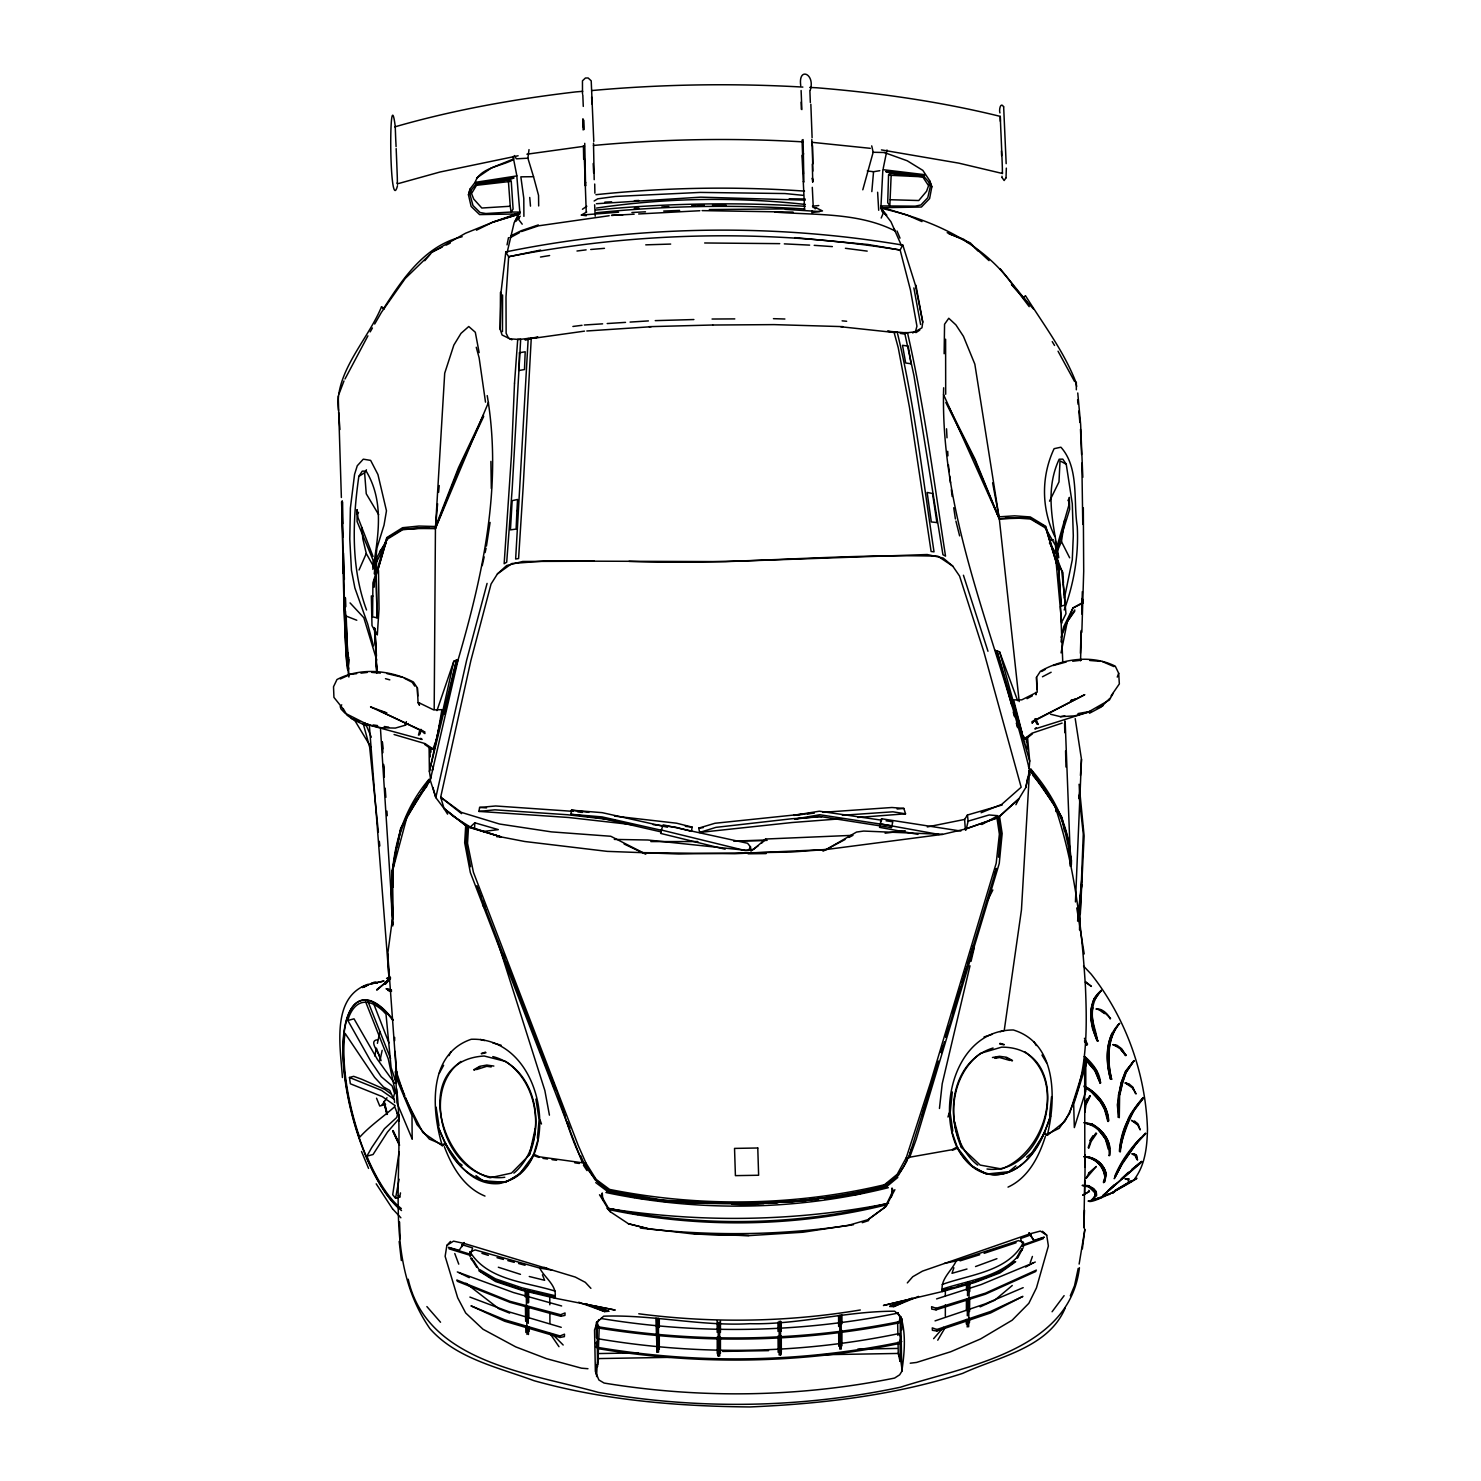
<?xml version="1.0" encoding="UTF-8"?>
<svg xmlns="http://www.w3.org/2000/svg" width="1481" height="1481" viewBox="0 0 1481 1481"><rect width="100%" height="100%" fill="white"/><g stroke="black" fill="none" stroke-linecap="round" stroke-linejoin="round"><path stroke-width="1.5" d="M348.109 652.769L348.257 665.358A121.442 2.943 89 0 0 348.776 657.249M779.191 1321.256L779.136 1354.948L780.617 1354.93L781.32 1352.079L781.265 1335.918M839.82 1315.165L839.764 1349.043L841.227 1349.024L841.171 1315.072M396.168 148.618L396.334 152.654A242.236 5.868 89 0 1 397.315 177.739L397.389 183.848L440.005 172.018L518.128 155.764M578.701 1302.206L604.655 1311.592L608.747 1311.259L585.495 1304.15L615.207 1310.074L554.894 1298.171C557.819 1285.786 544.545 1277.955 539.75 1268.069L475.16 1249.927L470.051 1251.871L470.051 1256.647M918.535 1296.393L893.691 1306.631L889.711 1306.446L912.426 1298.541L883.454 1305.483L942.471 1291.525C939.75 1279.399 951.728 1270.976 956.171 1260.942L1018.484 1240.615L1023.427 1242.392L1023.408 1247.169M1057.471 544.749L1068.819 505.428L1069.319 497.394L1069.652 509.353L1057.638 548.155L1056.305 543.805M502.466 331.633L502.577 294.96M900.966 1328.235L901.799 1371.369L899.652 1374.812L894.598 1378.071C798.944 1397.379 700.365 1398.86 604.1 1383.05L598.879 1379.959L595.362 1371.406L594.547 1329.957L597.38 1321.885L603.693 1316.183C652.251 1314.425 701.031 1326.458 749.96 1323.699C798.555 1324.81 846.503 1311.148 894.672 1311.203L900.837 1316.683C906.242 1333.9 904.447 1353.541 901.799 1371.369M900.985 1323.829L901.003 1319.441M347.591 653.047L347.35 665.858A121.442 2.943 89 0 1 344.073 602.23L344.203 591.919M966.315 1323.958L966.334 1319.497M966.39 1310.537L966.445 1299.355M966.482 1290.414L966.519 1283.694M434.192 709.325L435.433 528.439L444.707 373.212L453.852 345.073L460.998 333.373L468.755 326.505L475.308 332.262L479.141 352.626M525.662 339.686L538.029 337.168L519.22 339.501L509.871 338.797L502.078 335.002L500.226 329.393L500.467 292.331M901.392 1359.225L900.041 1361.372L900.337 1318.164L897.875 1312.629M1079.131 1264.071L1084.814 1229.656L1083.851 1227.101L1084.721 1180.394M1084.832 1166.972L1084.666 1059.6L1084.407 1066.394L1069.615 1113.36L1059.23 1128.281L1045.827 1134.89L1044.29 1132.502C1028.48 1174.84 982.384 1194.186 957.355 1148.164C936.603 1104.474 957.337 1029.98 1013.337 1029.98C1056.86 1043.179 1056.268 1099.05 1047.271 1135.353L1044.512 1132.835L1050.547 1115.878C1042.087 1141.74 1024.685 1176.34 992.825 1174.6C976.831 1172.637 963.964 1161.197 957.355 1146.923L951.95 1149.737L907.649 1157.568C893.469 1199.666 840.727 1193.816 805.701 1200.351C739.519 1204.423 671.763 1206.497 606.858 1190.78L646.197 1198.907M977.756 1165.158C941.361 1136.797 945.23 1062.469 993.085 1048.011M967.204 1326.995L967.278 1320.274M967.315 1315.794L967.482 1300.114M967.537 1295.634L967.685 1282.176M969.444 1322.663L969.5 1318.22M969.555 1311.518L969.685 1298.152M969.759 1291.469L969.851 1282.565M968.667 1326.846L969.222 1284.194M901.799 1329.882L901.948 1318.59M1027.499 737.131L1029.721 761.197L1029.165 768.602C998.712 642.217 939.639 520.368 943.656 387.781M944.138 353.737L944.563 324.228L948.766 318.267L955.911 324.894L963.446 336.354L974.831 364.141L999.305 518.794L1019.206 701.587M1070.689 866.144L1065.172 721.451M1071.133 865.219C1071.004 828.768 1054.176 795.945 1030.628 768.935L1061.951 817.475L1071.448 860.294L1071.374 864.756M1082.333 591.622L1081.833 609.894M377.044 617.818L376.137 572.721L372.916 582.866L372.583 616.837L377.044 617.818L376.137 572.721M599.231 1326.92L597.843 1364.556M1084.666 1192.52L1085.277 1154.699M394.612 1040.754L394.668 1037.403M491.322 488.508L490.896 461.387M523.904 216.356L523.793 198.324L520.849 176.831L533.53 176.702L538.547 195.362L538.677 205.952M1092.83 1007.839C1089.553 1018.317 1097.458 1033.146 1097.069 1040.865L1092.515 1028.555L1090.997 1019.983L1091.33 1008.561L1093.941 998.768L1101.253 990.4L1094.385 1000.064M373.804 587.254L373.952 580.496M500.226 329.393L501.078 291.887L505.836 251.807M1080.556 660.785L1081.315 631.943M468.459 194.807L470.44 188.457L475.086 182.385L516.813 175.924L519.979 213.912L479.585 214.597L471.125 206.414L468.459 194.807L470.032 188.957M924.773 174.684L882.861 169.649L880.899 207.729L921.441 207.025L929.605 198.565L931.827 186.865L929.642 180.589L922.848 170.389L907.205 160.763L884.213 152.506M456.463 661.47L458.203 659.452C483.176 573.628 502.485 485.065 487.212 395.594M888.563 174.851L891.155 175.332L889.84 205.544L887.711 202.675L888.563 174.851L890.729 173.277L924.551 175.887L885.712 171.537L890.729 173.277L924.329 176.905L928.568 181.867L930.253 186.773L927.772 197.695L920.923 204.97L915.202 206.155L880.936 205.915M996.861 652.214L995.417 650.252L998.694 658.638M1080.408 653.306L1081.111 630.517M1081.852 614.078L1082.241 600.694M596.621 1376.608L596.584 1365.704M1094.922 1195.482L1095.014 1192.594L1092.46 1189.15M1083.851 1227.101L1084.481 1210.218M474.568 828.675L474.809 822.807L498.319 829.619L483.102 831.507M1070.504 866.2L1070.782 859.461L1068.412 848.706M1075.447 901.929L1081.482 759.401L1075.206 718.6M419.345 705.363L419.438 702.975L418.068 702.735L417.364 687.887L413.421 682.038C390.484 669.912 360.309 667.135 336.965 679.538L333.521 686.74L333.928 697.366L343.277 709.047M1111.083 695.885L1119.34 683.907L1118.692 673.281L1115.286 666.191C1092.052 654.454 1062.414 658.582 1040.384 671.3L1036.515 677.28L1036.867 689.443M1081.852 632.183L1083.703 571.314L1083.314 507.872M1064.654 519.998L1061.47 541.602L1057.249 551.265M1079.668 927.587L1080.112 918.424M1080.334 913.833L1084.129 835.969L1079.075 784.282M596.306 1374.349L596.843 1364.445M395.223 126.94L395.223 126.755C454.241 109.761 514.888 99.005 575.85 91.896L582.699 91.322M809.755 87.435L816.66 87.768C878.437 92.803 940.046 101.523 1000.267 116.388L1000.36 121.312M490.081 522.441L486.434 546.1M945.6 339.205L945.693 394.261M395.353 127.255C388.725 73.809 389.059 217.911 397.482 185.736M430.99 776.71L430.249 780.154L435.803 797.593L444.078 808.552L467.126 826.454L466.052 843.485L470.569 866.737M891.451 1196.889L892.025 1188.04L893.191 1190.52L885.064 1207.126L867.922 1219.696L848.613 1225.268L803.017 1232.229L748.868 1235.635L694.459 1234.099L648.308 1228.73L628.518 1223.806L609.765 1211.384L599.509 1194.76M1078.983 798.555L1079.853 784.745M1080.445 775.526L1081.482 759.401M375.137 580.015L377.285 567.519L378.507 570.74L379.025 608.95L377.303 634.942L376.23 632.202M1028.517 766.473L1029.591 769.879L1021.446 909.945L1004.229 1030.461L1000.193 1031.757M1003.507 1269.18L1014.67 1261.793L1000.027 1271.864L974.813 1281.75L942.12 1290.821L942.231 1289.099C967.796 1280.621 998.86 1277.307 1017.854 1256.48M1036.515 677.28L1037.2 692.127L1021.779 699.847L1013.615 699.865L1022.26 733.558M376.563 574.165L386.837 539.473L402.573 529.772L418.697 528.162L435.433 528.439L437.598 503.744M936.177 1308.297L931.605 1306.668L931.734 1309.111L936.066 1309.852L936.177 1308.297L985.494 1293.154L1036.385 1270.087M871.828 191.604L873.549 171.722L879.807 170.685M438.598 492.377L439.209 485.546M405.59 1097.625L416.976 1124.542L429.342 1139.074L443.819 1145.202L445.207 1142.777C461.072 1183.041 512.278 1201.887 533.586 1155.421C552.394 1110.343 527.199 1037.237 471.236 1039.273C427.99 1053.898 431.36 1110.065 442.319 1145.72L444.948 1143.11L438.006 1126.375C448.132 1151.959 467.089 1186.337 499.134 1183.578C514.907 1180.579 527.495 1168.713 533.586 1154.18L539.436 1156.809L584.643 1163.103L595.103 1179.876L608.932 1190.539L637.015 1197.463M375.396 574.85L377.1 556.967L387.633 538.566M537.362 1138.223L539.121 1119.784L535.9 1099.069M1077.613 921.145L1081.685 880.269M1080.352 898.171L1081.704 884.564L1080.389 896.042M528.199 338.371L515.647 559.003L518.591 558.541L523.219 486.083L531.272 338.001L528.199 339.223M596.214 1326.198L599.083 1328.124C698.384 1344.193 799.944 1342.675 898.615 1322.977L900.633 1316.702M595.64 1346.784L598.491 1348.71C698.143 1365.315 800.24 1363.797 899.263 1343.545L901.263 1337.269L898.763 1333.622C799.814 1354.134 697.866 1355.652 598.25 1338.787M374.267 573.832L376.933 548.026L384.023 525.163L386.467 510.797L377.933 474.512L370.639 460.387L363.289 459.166L357.254 465.774L354.57 474.364L350.386 508.113L349.775 538.973L351.441 570.204L354.885 587.994L367.677 623.927L373.453 645.864M998.49 857.203L1000.823 834.321L998.231 817.364L1018.965 798.703L1025.833 787.466L1029.591 769.879L1048.141 793.835L1061.285 816.438L1064.617 831.489M372.879 569.426C378.21 536.363 384.597 501.874 366.177 471.106L362.253 471.143L358.828 476.401C352.534 520.72 350.738 567.371 366.548 610.005M952.32 1091.941L950.173 1112.749L952.801 1131.095M1049.603 1115.434L1051.566 1096.606M399.092 1151.848L392.706 1194.723L395.557 1198.24L399.759 1197.092L400.499 1192.89M1061.044 641.921L1061.784 635.256L1072.985 607.969L1083.166 602.249L1082.241 598.417L1082.981 603.082L1072.985 607.969L1063.784 626.537L1061.211 637.404M396.205 1082.667L391.114 1067.579L386.004 1014.152L383.172 1011.097A109.464 38.062 74.8 0 0 348.942 1016.799L347.85 1020.483L370.62 1060.933L381.246 1076.706L392.132 1085.906L394.705 1093.793A13.44 4.665 74.8 0 0 393.668 1097.254L393.613 1098.883L389.799 1090.423L383.542 1087.017L374.637 1077.39L345.092 1033.386L344.425 1037.866A109.464 38.062 74.8 0 0 357.513 1131.077L359.661 1137.26C370.028 1125.745 383.764 1116.47 394.705 1106.677L397.556 1114.175L396.741 1117.47L384.431 1128.744L371.787 1147.479L366.881 1156.18L369.306 1161.993A109.464 38.062 74.8 0 0 401.332 1208.57M939.454 1108.473L942.212 1083.74L969.999 965.797M892.303 825.898L819.734 814.735L794.723 819.104L819.104 816.346L891.543 827.657L892.765 821.77L886.101 820.807M1079.501 929.883L1083.277 834.099L1079.02 795.204M1119.377 1151.329C1120.136 1140.574 1122.802 1130.022 1127.744 1120.395C1129.485 1111.694 1157.679 1080.001 1133.965 1110.639C1127.689 1121.913 1120.395 1142.684 1120.377 1151.811M1119.71 1151.681C1121.098 1132.021 1129.374 1112.712 1143.128 1098.569M1002.1 177.59L1004.137 180.534L1006.062 177.683M1082.352 1248.89L1084.814 1229.656M533.53 176.702L527.884 158.189L529.013 149.618M1006.025 177.831L1006.34 168.131M388.911 978.349L387.744 953.727L392.335 919.664M345.017 597.472L345.258 615.726L356.773 620.243M399.074 1179.209L395.557 1198.24M661.304 831.952L601.73 818.271L570.907 814.309L571.499 810.181L602.212 812.662L667.45 827.213M915.924 285.222L922.756 322.155L921.941 327.801L915.036 331.855L906.057 332.873L887.452 331.189L895.616 332.577M917.998 834.377L879.529 827.342L881.602 818.752L960.873 831.063M338.223 396.019L341.371 497.486M344.221 567.815L343.333 573.406L343.166 566.26A121.442 2.943 89 0 1 342.204 500.708M450.502 1241.43L446.873 1245.41L445.133 1256.332L457.685 1297.8L465.682 1312.981L483.028 1329.253L515.758 1346.895L546.526 1358.669L581.533 1368.185L587.957 1368.722M614.541 816.105L676.539 823.195L692.145 827.12L691.442 831.359L675.706 827.213L653.177 824.621M1113.157 693.33L1109.362 700.013L1088.683 711.824L1089.572 713.194L1101.142 707.029L1109.824 698.384M442.097 714.138L434.34 748.164M1085.721 1156.717C1095.551 1157.253 1105.011 1164.936 1106.344 1174.933L1104.419 1182.208C1107.01 1173.211 1098.828 1157.846 1085.684 1157.031M1103.66 1182.708C1108.732 1169.953 1096.181 1157.883 1084.036 1156.809M397.389 183.848L397.297 182.755M634.553 824.936L568.556 817.493L478.918 811.403L479.622 807.441L495.654 805.979L573.221 811.366M881.436 149.896L958.744 163.132L1002.415 173.481L1002.341 167.372A242.236 5.868 89 0 0 1001.36 142.287L1001.193 138.251A72.365 1.759 89 0 0 1000.934 132.642L1000.804 129.847A78.382 1.907 89 0 1 1000.564 123.793L1000.545 123.552A60.462 1.462 89 0 1 1000.323 117.777L1000.267 116.388M1120.043 1151.459C1122.617 1132.15 1129.836 1113.157 1142.777 1098.402M761.789 843.041L765.658 839.024L852.963 835.321L848.983 837.431M1025.833 787.466L1027.833 777.229M507.057 244.883L508.483 237.663M396.334 851.575L392.465 871.087L393.206 917.868M397.204 847.243L401.073 827.749L413.106 804.72L430.249 780.154L407.145 816.272L392.465 871.087L393.168 887.249M750.904 850.464L750.478 846.836L747.553 843.263L663.229 824.88L661.322 830.008L660.656 833.414L725.153 849.224M391.91 871.939L400.518 828.805L429.101 779.247C393.446 820.992 388.17 872.901 392.817 925.94M1061.044 652.899L1067.32 621.52L1074.78 609.968M883.213 168.538L886.989 149.97M511.889 339.797L508.483 338.094L506.132 333.244L506.002 296.903L508.649 256.731L505.724 251.937L507.205 252.177L514.148 222.705L518.646 214.245L492.599 222.243L476.456 230.184M374.749 1055.99L376.396 1048.122L381.098 1060.618M377.414 1043.346L379.914 1031.479M379.932 1060.785L382.154 1050.325M1078.205 1268.402L1074.521 1285.749L1070.319 1295.782M444.67 714.12L456.5 660.008L453.815 661.248L436.969 710.621M453.815 661.248L429.397 771.471L430.564 778.858L458.203 659.452L455.87 665.821M482.232 565.631L484.157 556.93M485.102 552.58L486.064 548.229M513.888 1173.119C549.47 1143.11 541.194 1068.949 492.803 1056.582M529.42 1154.884C542.416 1122.95 535.381 1081.537 505.687 1061.451L484.194 1056.009C412.551 1060.303 437.636 1163.159 490.063 1177.765L511.445 1173.119L529.42 1154.884L535.178 1128.874M454.797 671.282L457.351 660.008M1076.335 389.781L1076.335 382.283M966.056 829.971L968.13 821.159L967.445 815.013L1002.267 804.924M999.786 838.783L1000.823 834.321M971.036 961.354L974.183 947.988M1064.432 598.046L1072.281 559.818L1073.299 535.789L1072.3 503.762L1066.246 464.275L1062.803 459.129L1059.174 459.221C1044.142 491.248 1053.565 524.94 1058.767 557.671M1088.183 1147.664L1090.479 1141.073L1095.977 1132.965M862.794 189.809L873.161 152.265L871.717 145.879M456.5 660.008L429.397 771.471L429.083 747.387M1103.345 1182.227L1106.029 1174.452C1104.308 1163.437 1094.163 1156.698 1084.036 1156.642M419.901 729.763L418.475 735.131L421.678 730.411L424.899 733.595L420.826 729.355M487.082 583.403L466.645 660.193L435.803 797.593L432.915 787.411M374.749 578.571L373.749 587.124M376.97 570.259L386.763 537.603L402.591 527.699L418.956 526.051L435.581 526.514L458.462 467.755L483.472 415.013M813.05 181.534L812.754 181.922A221.724 5.369 89 0 0 812.347 165.835M377.674 570.685L387.022 538.177L403.498 528.68L435.433 528.439L488.489 402.388M1079.427 1267.717C1069.356 1351.061 965.76 1366.13 900.522 1387.197C801.054 1408.301 698.44 1409.819 598.305 1392.381C529.791 1373.128 426.843 1362.409 408.201 1279.214M519.442 216.726L518.628 219.484L522.219 224.186M970.795 954.153L996.435 868.588M475.956 1175.562L482.862 1180.727L505.521 1182.319L519.664 1173.915L533.345 1155.365L538.325 1138.519M938.584 1061.155L908.39 1158.549L911.778 1147.905M941.175 1052.454L943.138 1045.919M945.73 1037.218L948.988 1026.333M952.894 1013.282L954.838 1006.747M957.448 998.027L959.392 991.511M947.97 1117.026L949.173 1113.009M923.292 1111.694L925.292 1105.048M936.658 1068.005L938.639 1061.433M941.268 1052.676L944.545 1041.735M945.859 1037.366L956.374 1002.341M957.689 997.972L968.185 962.946M967.945 963.039L973.443 945.433M994.473 875.049L996.454 868.458M1017.614 1257.98L1022.742 1248.427M1119.71 1023.352C1105.085 1036.996 1105.178 1060.581 1110.528 1079.112L1111.62 1079.316C1107.196 1060.859 1107.103 1037.903 1119.451 1023.556C1106.437 1038.792 1106.936 1061.285 1111.62 1079.316M471.31 1252.223L472.606 1247.928L461.683 1244.577M952.912 1012.967L960.854 986.827M962.187 982.477L966.815 967.223M1064.21 609.95C1073.929 583.199 1078.834 555.005 1077.242 526.495C1073.17 500.782 1079.427 467.94 1060.914 447.206L1054.102 448.687C1040.958 476.623 1041.439 508.724 1054.75 536.418M921.941 1116.341L925.31 1105.326M928.013 1096.532L931.401 1085.517M597.472 1362.483L598.713 1358.577L670.153 1357.355M419.604 734.78L421.307 729.578M953.857 1267.773L952.024 1273.308L966.982 1269.013M475.086 182.385C479.974 167.686 501.004 166.298 512.833 159.892M1088.776 1148.219L1091.145 1141.407L1096.625 1133.52M1030.165 1262.886L1032.424 1256.443M1045.401 1136.353C1038.977 1156.68 1028.351 1177.784 1008.024 1187.114M880.436 821.955L881.602 818.752M906.298 1157.624L930.494 1082.704L996.195 863.238L999.379 834.173L996.935 817.771L999.527 816.309L1002.156 833.562L999.249 863.497L916.202 1139.389L910.037 1156.365L907.649 1158.438L906.298 1157.624L897.19 1174.303L884.49 1184.726C794.76 1206.108 700.05 1207.459 609.635 1189.428L596.177 1179.468L585.976 1163.103L578.293 1145.646L473.402 872.198L467.533 843.281L468.514 826.824L465.719 825.472L464.682 842.782L470.347 872.568L582.126 1161.974M1085.48 1104.363L1087.332 1099.383M1117.248 677.113L1118.692 673.281M339.038 393.872L343.981 380.95M1065.265 1307.816C1048.567 1348.043 998.268 1356.892 962.687 1373.368C894.024 1395.565 821.807 1403.803 749.96 1406.95C677.335 1406.284 604.211 1400.341 534.03 1380.699C497.986 1367.296 456.444 1358.688 429.934 1328.661C380.506 1257.165 406.053 1169.416 396.686 1088.868M368.639 724.32L364.178 723.709L381.154 727.763L395.353 728.078L404.979 725.301L406.405 721.636M435.433 528.439L458.573 469.458L483.695 416.457M478.955 1270.883L495.58 1281.528L521.719 1290.247L554.283 1298.041L554.912 1296.467L554.894 1298.171M359.05 569.981L366.288 553.524L362.808 538.751L361.956 527.551M1114.786 1176.266C1120.71 1161.807 1130.04 1148.756 1140.962 1137.667M1145.813 1133.502L1135.298 1144.943L1122.32 1163.881L1114.23 1178.709L1122.728 1161.622L1135.353 1143.998L1145.442 1133.169M598.787 1319.627L597.121 1323.366L597.546 1366.556L596.232 1364.464M1084.74 1104.03L1087.11 1098.698M424.529 744.295L431.674 749.312L433.026 748.96L437.043 737.871L441.912 709.658L433.711 709.917L419.438 702.975L419.197 704.53L418.068 702.735M585.68 182.533L585.31 183.348A5.239 4.61 1.6 0 0 585.032 184.199M1062.58 620.558L1065.95 613.708L1063.358 584.069M1015.91 804.72L1018.965 798.703L998.25 817.679L965.556 828.99L942.657 834.358L826.305 849.52L790.743 852.075L678.761 854L607.191 851.371L524.755 841.504L501.207 836.95L467.144 826.787L444.078 808.552L440.672 797.185L470.847 660.674L491.044 584.051L497.431 573.906L506.687 565.52L522.737 561.466L594.307 561.188M515.11 221.539L519.461 212.968M519.646 232.554L510.297 237.608L511.315 235.572L521.219 230.721L538.325 224.927M986.587 902.207L992.844 889.97M1115.36 1176.58L1121.987 1163.455L1137.945 1141.333M344.999 378.988L367.917 335.835M1016.54 1258.221L1020.261 1251.075M384.412 546.804L373.416 567.871L372.971 559.892L357.106 521.553L357.014 509.594L357.995 517.591L373.045 556.486M894.894 1189.687L885.823 1206.645L868.199 1219.585M750.478 846.836L748.516 850.427L744.98 850.501L661.322 830.008M462.146 1246.595L464.294 1242.633M439.376 1073.096L443.615 1065.32M448.91 1055.62L451.02 1051.732M1049.529 501.17L1058.989 481.899L1060.026 460.832L1066.246 464.275M384.449 308.863L381.487 306.845C367.695 340.334 334.188 372.342 338.446 410.348M398.463 1119.358L387.485 1132.058L373.045 1154.514L366.881 1156.18M1090.553 1140.833L1093.108 1136.371M370.176 331.892L372.434 327.967M374.693 324.024L381.487 312.232L405.22 278.484L429.509 254.899M881.195 218.04L883.213 213.227L881.584 210.524M937.751 1340.194L944.563 1328.624M907.261 1160.438L898.319 1175.47L885.49 1185.966C804.479 1205.997 719.692 1207.7 637.052 1197.962M511.26 181.311L509.02 179.83L475.364 183.588L514.037 177.905L509.02 179.83L475.623 184.607L471.569 189.698L470.069 194.659L472.957 205.489L480.048 212.524L485.805 213.523L511.075 212.042L513.092 209.099L511.26 181.311L476.493 185.31L471.55 193.53L473.698 199.028L481.806 208.025L510.242 206.248L511.075 212.042L520.016 212.098M357.254 514.407L358.532 512.315M358.828 476.401L364.604 472.754L366.436 469.773M464.034 1242.559L459.221 1250.316L448.447 1247.335M1134.576 1178.987C1145.257 1164.788 1147.109 1146.442 1147.479 1129.263C1145.702 1073.484 1125.819 1017.91 1091.127 974.109L1083.537 966.056M1023.427 1242.392C1008.302 1271.809 970.111 1274.326 942.231 1284.471M965.39 830.045L964.612 819.437L967.445 815.013M1044.29 1133.65L1031.868 1152.81L1026.555 1157.179M1096.07 1009.172C1101.438 1007.598 1108.769 1014.596 1110.158 1018.984M1089.886 1140.518L1093.015 1135.742M1090.331 1095.884L1086.017 1104.585L1084.832 1112.157L1085.277 1104.234L1089.738 1095.699M1133.817 1060.637L1125.819 1072.503L1122.468 1082.333L1119.284 1095.662L1119.266 1117.544L1119.58 1095.755L1122.765 1082.333L1126.115 1072.503L1134.131 1060.618L1125.449 1071.355L1121.136 1082.704L1117.34 1104.807L1118.544 1117.359L1118.377 1095.459L1121.321 1082.852L1125.782 1071.337L1134.131 1060.618M381.894 1105.196L387.004 1097.736M510.297 237.608L511.167 236.368M426.769 786.504C394.094 822.584 389.17 872.383 393.243 918.794M586.235 211.783L584.347 158.319M1067.32 621.52L1074.78 611.116M1101.253 990.4C1087.813 1003.896 1091.904 1025.019 1097.939 1041.05M1084.444 1041.05L1086.795 1045.012L1087.498 1044.161L1084.444 1038.292M1052.084 1311.759L1064.117 1295.653M379.599 551.673L386.411 542.972M389.318 978.645L384.93 983.939M1036.034 719.211L1038.107 724.505L1034.941 719.896L1032.053 723.191L1035.793 718.803M1084.888 1059.082L1094.885 1070.707L1100.179 1083.296C1100.735 1073.669 1092.478 1062.951 1084.573 1056.434M1025.278 295.904L1023.26 297.607M942.471 1291.525L942.471 1289.821L943.082 1291.376L974.813 1282.472L1000.045 1272.882L1015.688 1261.682M390.355 978.108L376.896 990.16M516.091 221.15L520.183 216.189M424.751 260.73L432.082 252.066L442.171 247.105M933.622 1338.657L943.471 1327.365M1101.086 990.77C1086.11 1002.045 1090.257 1025.148 1097.291 1040.662L1098.162 1040.847M907.316 1282.916L912.74 1276.733L922.496 1271.124L1029.739 1233.895L1040.365 1231.081L1046.697 1235.135L1048.381 1246.002L1036.459 1287.878L1028.832 1303.317L1012.171 1320.2L980.607 1338.935L950.728 1351.746L916.535 1362.446L910.241 1363.205M390.503 978.719L385.43 984.143M341.741 704.845L340.204 706.567L341.019 709.01L344.962 713.12L366.844 724.19L365.788 725.579L353.626 719.84L347.017 715.175L343.425 708.973M1084.333 1086.128C1097.569 1092.774 1107.862 1105.733 1108.732 1120.858L1108.417 1120.673C1107.621 1105.529 1097.162 1092.83 1084.055 1086.128M460.98 1061.433C416.698 1093.515 449.558 1184.652 504.78 1177.265M1093.811 1197.481L1096.329 1194.982L1096.273 1191.89L1093.848 1188.688L1088.479 1185.67L1096.199 1191.668L1096.588 1195.556L1091.978 1199.684L1095.162 1196.056L1095.292 1193.131L1088.239 1186.355M1109.084 1190.428L1116.526 1183.467M480.085 1271.124L495.58 1280.51L521.701 1289.507L555.449 1297.282L554.283 1298.041M1107.658 1190.946L1114.471 1184.522M1122.431 1178.469L1141.555 1161.493L1102.605 1195.815L1141.907 1161.974M1036.182 727.745L1034.886 728.967L1091.145 711.25L1078.001 713.583M447.577 814.143L444.078 808.552L453.63 816.605L470.31 827.009L474.809 822.807M1121.173 1178.932L1128.466 1172.23M1086.795 1045.012L1084.666 1040.847M1108.88 1155.421L1109.917 1155.18C1111.953 1142.018 1103.197 1130.114 1092.071 1124.116C1100.661 1129.411 1109.528 1137.963 1109.454 1148.793M1112.046 1033.164C1105.715 1047.585 1106.714 1064.691 1110.528 1079.112M765.658 839.024L753.533 849.354L746.128 850.335L647.789 840.005L614.319 839.412M1012.263 1285.489L994.603 1300.318L980.126 1306.871M897.819 1177.432L886.49 1186.818L824.954 1199.018M1015.929 1165.899L1008.839 1171.712L986.494 1174.063L972.036 1166.158L957.596 1148.09L951.82 1131.447M891.155 175.332L924.329 176.905M1131.558 1169.564L1141.555 1161.493M898.615 1322.977L901.151 1320.959M899.263 1343.545L901.781 1341.527M1047.271 1135.353L1064.746 1121.524C1087.628 1080.112 1087.313 1032.738 1085.443 986.901C1081.685 926.384 1074.688 865.089 1055.305 807.349M376.766 989.586L384.819 983.347L389.188 978.052L388.466 977.275M1032.424 733.873L1025.63 739.13L1022.945 735.465M1020.89 1250.816L1022.353 1249.686M803.683 153.839L801.999 155.542L804.664 210.321M1024.519 738.834L1031.998 733.206L1062.136 723.08M750.96 851.094L758.179 845.725M497.431 573.906L511.945 563.502L544.656 561.021L725.616 561.614L927.199 554.523L943.156 558.041L952.727 566.094L959.558 576.035L983.865 651.881L1021.168 787.226L1001.711 804.387L981.107 812.736M582.44 209.247L586.809 206.229M476.586 178.035L491.507 167.89L513.851 158.856M507.205 252.177L508.409 251.381C636.719 225.501 771.027 223.261 900.133 244.661L902.836 245.124L915.295 284.778L922.756 322.155M915.906 332.633L919.775 330.115M584.643 1163.973L585.976 1163.103L583.458 1165.251L586.994 1170.601M446.873 1245.41L453.519 1241.134L464.645 1243.577L575.276 1277.066L585.31 1282.342L590.9 1288.34M1082.963 1195.241L1089.387 1191.409L1088.831 1190.317M912.666 332.947L915.61 331.115L916.943 326.19L910.445 289.961L900.133 250.03L902.688 245.013M1088.387 1200.887C1092.608 1207.552 1175.377 1155.347 1114.934 1190.687M1131.521 1180.635L1114.675 1190.668M1131.799 1181.19L1108.714 1194.704M364.122 987.105L366.992 985.365M594.14 200.99L597.732 198.824L615.485 196.455L700.143 192.419L784.949 193.548L802.887 195.307M1082.722 1195.037L1089.387 1191.409M586.291 215.745L581.385 215.06L586.698 211.987M473.809 1069.708L479.807 1066.301L486.768 1065.08L493.858 1066.061M1021.187 1249.279L1022.556 1248.52M432.748 251.77L465.478 233.276L493.043 222.113L518.646 214.245M1041.587 671.504L1045.401 669.356M474.179 1070.171L480.048 1066.875M476.549 1069.56L486.786 1066.301L491.174 1066.949M1025.592 1267.07L1033.423 1262.756M815.087 208.84L816.568 208.043L822.492 210.931L811.773 212.653M1027.055 698.662L1032.368 695.829M1034.09 720.969L1084.795 694.645L1031.924 721.654M823.029 851.186L844.985 839.542M1042.439 676.78L1051.14 672.244M404.979 725.301L408.386 723.543M446.188 245.106L450.224 243.125M981.829 824.528L997.898 815.698L989.123 814.957L968.13 821.159M893.691 1306.631L912.037 1298.041M340.315 678.983L348.294 675.299M362.216 987.012L373.897 982.421M362.438 987.586L368.713 984.754M1035.904 1271.401L985.254 1294.264L936.066 1309.852M386.541 978.386L389.929 976.886L390.54 977.756M368.066 984.273C330.689 996.972 340.5 1047.493 342.407 1077.539M1097.217 708.122L1103.215 705.548M952.468 1150.293L957.596 1148.09M1023.186 1287.655L985.032 1303.928L935.048 1320.885M889.711 1306.446L902.503 1301.04M462.183 236.719C424.862 245.605 402.776 278.521 383.375 308.881L381.487 306.845M1035.293 1262.034L981.255 1284.527L936.584 1298.911M560.596 1314.739L565.057 1312.944L564.946 1315.406L560.725 1316.276L510.13 1302.41L457.37 1281.324L456.87 1280.01L509.908 1301.299L560.596 1314.739L560.725 1316.276M560.04 1335.955L564.502 1334.159L564.391 1336.621L560.04 1337.454L504.725 1321.274L470.995 1305.853L504.836 1319.812L560.04 1335.955L560.04 1337.454M1108.64 1194.056L1092.571 1200.313M1101.586 1196.87L1109.898 1193.538M1116.841 1046.401L1113.027 1044.734L1117.137 1045.382L1121.635 1048.733L1126.023 1055.416L1120.71 1049.696M997.935 1272.864L974.276 1282.028L956.948 1286.637M1093.978 1199.795L1099.513 1197.703M1101.049 1197.777L1088.257 1201.165M1016.114 1242.744L984.125 1253.333M975.535 1266.551L996.917 1258.683M965.556 828.99L998.231 817.364M1022.797 1244.91L1043.716 1237.468M1031.109 1234.821L1020.594 1238.542L1022.057 1242.8M1022.205 1246.095L1043.253 1238.653M492.599 222.243L517.906 213.338M521.516 231.536L538.492 225.834L609.191 215.726M936.844 1329.512L990.474 1311.5L1022.89 1296.393L990.604 1312.962L936.862 1331.012L932.401 1330.308L932.271 1327.865L936.844 1329.512L936.862 1331.012M862.275 1222.677L868.662 1220.566M481.288 1053.528L485.546 1052.139M984.05 1036.941L992.122 1034.349M1028.777 1232.97L1033.849 1240.467L1044.272 1237.116M960.058 1260.849L979.737 1254.703M813.791 812.958L714.953 823.269L698.754 828.12L699.643 832.433L715.952 827.361L791.817 818.752L821.696 816.697M790.132 1201.832L857.814 1194.278L885.249 1186.466M1058.119 561.04L1061.229 606.099L1065.32 604.97L1061.747 571.074L1058.119 561.04L1061.044 604.452M1091.145 711.25L1074.632 715.878L1060.47 716.674L1050.529 714.231M857.851 1194.167L887.323 1185.985L857.814 1193.686M1053.287 665.524L1066.246 661.988M347.85 1020.483L354.015 1018.817L377.248 1059.137L394.52 1083.166M377.674 1039.736C367.232 1040.68 380.95 1054.083 379.747 1058.637M395.205 1105.696L382.394 1096.68L350.349 1083.777L349.46 1077.483L353.663 1076.335L361.882 1079.316L384.93 1089.461L391.132 1093.959M385.578 1104.437L379.747 1106.029L376.544 1098.199M943.082 1291.376L941.786 1290.673L952.616 1287.785M396.686 1112.509L397.556 1114.175M888.341 1187.669C796.611 1210.68 698.403 1212.05 605.914 1192.501M887.415 1204.59C796.426 1227.342 699.624 1228.675 607.895 1209.385M888.637 1203.164C797.593 1225.935 700.624 1227.416 608.747 1208.459M481.658 1053.732L485.916 1052.769M540.658 250.085L508.649 256.731C637.145 231.314 770.842 229 900.133 250.03L867.829 244.476L794.742 237.626M944.471 1263.367L956.171 1260.942M927.291 826.935L964.612 819.437M527.884 158.189L516.406 158.819L514.314 155.542M596.528 208.062C665.228 197.88 736.353 196.695 805.368 204.471M995.139 1058.323L999.545 1057.508L1009.783 1060.433M526.903 154.209L584.495 146.23M524.996 339.815L529.532 339.019M534.049 338.223L584.514 331.133M1060.47 716.674L1064.858 715.897M994.399 1057.786L999.545 1056.86M887.619 1203.535C795.223 1221.732 699.884 1223.065 606.914 1208.348M992.455 1057.508L999.545 1056.305L1006.506 1057.267L1012.504 1060.47M540.491 257.046L549.618 255.528M576.979 251.011L586.124 249.863M899.374 1342.341C800.258 1362.65 698.125 1364.168 598.361 1347.488L596.102 1342.508M898.264 1313.055C800.332 1332.881 699.55 1334.733 600.971 1318.479M898.745 1321.774C799.999 1341.564 698.329 1343.082 598.953 1326.902L596.695 1321.904M943.545 394.594L999.305 518.794L1029.48 517.943L1045.53 526.884L1058.452 569.815M1050.085 540.176L1053.343 539.713M853.445 1224.713C783.134 1235.432 711.028 1236.431 640.403 1228.064M595.917 194.696C665.025 187.384 735.187 186.199 804.498 191.123M572.906 326.468L582.033 325.302M860.313 1309.982C787.077 1322.218 712.38 1323.366 638.774 1313.777M885.101 833.192L905.187 830.693M1072.688 661.229L1081.278 660.211M350.294 674.373L356.662 673.651M360.92 673.152L367.288 672.43M884.416 152.524L873.161 152.265M596.417 212.746C665.487 205.692 735.224 204.526 804.498 208.988M812.477 206.229L818.771 205.544M802.776 814.383L793.742 815.383L819.345 811.199L881.639 820.178M807.293 813.902L814.087 813.162M698.754 828.12L703.253 827.62M699.643 832.433L791.965 822.529L841.93 818.697M595.621 210.098C665.173 203.249 735.372 202.082 805.127 206.303M618.577 212.209L581.385 215.06M478.918 811.403L494.932 809.829L567.556 814.754L614.874 820.196M596.436 203.73L700.698 197.158L805.257 200.139M591.845 90.545C661.951 84.213 732.577 83.103 802.85 87.083M593.455 145.471C663.081 138.973 733.243 137.789 803.035 141.88M897.097 809.015L903.873 808.422L905.52 813.81L857.814 817.475M590.715 249.493L604.47 248.327M763.789 1203.72L747.924 1204.942L731.947 1204.275M768.324 1203.368L777.377 1202.683M788.707 1201.794L818.16 1199.536M822.973 812.31L891.914 807.497L903.873 808.422M842.374 815.272L892.932 811.81L905.52 813.81M586.809 330.985L651.14 326.727M631.906 212.524L645.475 211.802M882.787 207.895L880.529 208.043L890.988 221.817L901.374 245.42M584.31 325.005L602.619 323.839M607.191 323.543L625.519 322.377M630.091 322.08L648.4 320.914M410.644 528.698L428.694 527.699M752.329 1203.886L736.705 1203.905M763.437 1203.275L779.006 1202.442M634.257 208.377L638.866 208.136M661.84 206.951L668.746 206.6M691.72 205.396L696.311 205.174M634.146 214.19L611.486 215.393L622.798 214.875M638.663 213.967L699.847 210.728M805.738 1200.943L747.905 1203.849L663.229 1200.221L608.691 1190.705C569.926 1163.622 567.871 1109.695 547.674 1070.023M604.84 202.138L611.653 201.805M634.386 200.694L638.922 200.472M945.804 402.462L974.998 460.61L999.305 518.794L1015.077 517.943L1030.517 519.016L1045.845 528.18L1058.193 568.723M663.71 211.061L679.649 210.413M645.753 244.846L670.671 244.069M655.25 320.637L693.886 319.544M649.122 326.672L712.731 325.005M697.866 841.56L650.825 841.578M765.399 840.338L733.65 840.93L767.121 840.375M655.898 1318.22L657.101 1352.172L658.582 1352.153L658.416 1318.275M598.694 1353.56L638.033 1352.875M722.654 1351.431L768.565 1350.635M857.758 1349.117L897.116 1348.432M717.211 1337.01L717.248 1353.19L718.248 1355.985L719.729 1355.967L719.562 1322.274M817.623 1354.819L898.264 1353.449L900.781 1359.243L901.966 1369.11M748.09 853.797L766.121 853.593M709.325 209.562L794.094 208.802M697.736 205.322L704.253 205.267M712.657 325.024L774.137 324.617L842.93 326.635M712.065 319.026L734.798 318.896M704.66 242.977L779.709 243.643M628.999 561.355C732.04 565.501 834.969 553.339 937.899 556.19L952.727 566.094M774.73 212.061C814.846 215.263 858.443 212.227 895.172 230.999L894.006 229.018M789.188 198.769L805.146 198.991M712.454 205.137L726.282 205.359M702.124 210.617L793.076 212.098M707.659 1203.331L682.908 1202.331M1005.525 517.813L1022.686 518.202M694.496 1234.062L748.905 1235.524M890.229 199.731L918.775 200.527L926.569 191.271L928.568 185.699L923.237 177.646M773.452 318.674L784.893 319.007M942.657 834.358L863.664 831.063L856.518 832.063L826.305 849.52L734.798 853.722L642.921 852.649L610.764 836.265L551.432 831.878L499.467 824.01L461.387 812.384L440.672 797.185L461.554 813.643M674.929 1201.85L663.507 1201.369L607.747 1191.594L595.751 1182.597M684.055 1202.239L709.14 1203.294M784.319 243.865L809.626 245.124M814.217 245.346L832.378 246.605M397.426 1092.756L395.612 1093.367L388.263 1058.878L365.64 1001.859M496.672 836.691L501.207 836.95L470.31 827.009M785.337 209.339L819.548 211.561M479.622 807.441L486.546 807.904M1089.683 660.47L1100.124 661.322M371.62 672.374L380.376 673.077M570.907 814.309L602.119 816.901L661.711 830.341M894.135 331.781L897.19 332.059C914.629 404.313 922.83 478.419 934.03 551.839L931.105 551.469L909.501 407.46L898.226 347.683L894.154 332.633M650.788 1199.332L662.266 1200.406M666.839 1200.832L678.317 1201.906M812.051 142.324L870.31 148.322M842.115 320.84L846.669 321.266M372.934 596.084L371.342 595.936L371.99 625.593L375.711 632.331M840.782 326.746L893.469 332.41M685.333 826.361L692.145 827.12M577.812 811.884L582.403 812.421M867.292 170.981L873.549 171.722M986.994 1169.009C1051.084 1177.117 1077.057 1046.66 1001.6 1047.16L980.552 1053.324C951.802 1074.669 947.192 1116.322 961.484 1147.479L980.2 1165.084L1001.6 1168.99C1045.197 1151.94 1066.801 1081.648 1024.852 1051.769M571.499 810.181L588.827 812.347M845.429 248.29L867.2 251.122M1082.407 1185.281L1088.516 1185.67M373.082 724.95L377.544 725.579M384.227 726.523L388.67 727.134M542.953 1158.364L547.507 1159.012M552.061 1159.642L556.615 1160.289M574.795 1162.826L579.349 1163.474M900.17 333.392L904.632 334.04M486.768 1065.654L491.34 1066.301M539.75 1268.069L551.765 1270.087M812.884 207.414L816.568 208.043M880.806 823.954L939.232 834.488M999.656 1043.957L1003.914 1044.79M1132.15 1120.858L1138.149 1124.079L1140.166 1129.892L1137.649 1124.82L1131.465 1120.321M585.014 185.218L585.55 185.847A221.724 5.369 89 0 0 584.736 143.324M1082.315 1185.559L1088.535 1186.855M608.173 1208.329L638.052 1214.55M391.447 989.919L386.06 988.753L391.077 990.345M388.059 990.252L391.65 991.03M1135.52 1093.681L1132.946 1087.239L1129.151 1084.036L1125.208 1083.037L1128.633 1084.666M542.12 1294.283L522.145 1289.766L499.671 1282.139M1085.592 1122.617L1092.034 1124.116M386.967 673.614L402.406 677.243M384.801 712.157L370.528 706.881L425.01 732.058M608.932 1191.205L634.849 1197.537M529.272 1276.511L544.638 1280.287L542.435 1274.826M628.314 1223.695L648.363 1228.693M555.153 1291.117C526.051 1281.935 487.73 1280.491 470.051 1251.871M1113.027 1044.734L1116.655 1045.66M1118.211 1117.174L1119.266 1117.544M386.819 712.787L380.339 711.102L422.77 731.447M882.713 208.636C933.419 220.188 984.31 243.143 1014.448 287.351M1125.208 1083.037L1128.541 1083.925M385.467 678.687L389.818 679.853M496.987 1257.684L503.466 1259.442M507.798 1260.609L514.277 1262.349M518.609 1263.515L525.089 1265.274M561.632 1305.983L513.481 1292.543L457.314 1271.938M480.455 1039.44L484.583 1040.588M492.84 1042.902L501.115 1045.216M394.094 734.52L425.084 743.61L433.026 748.96M1000.027 1043.327L1004.285 1044.568M561.243 1327.328L509.686 1312.073L469.884 1297.078M364.178 723.709L422.104 739.463L420.715 738.297M881.269 207.118L907.316 215.134L921.997 221.595M467.126 826.454L501.207 836.95M449.058 1248.835L470.921 1255.555M448.891 1247.65L470.662 1254.37M1085.647 1123.172C1099.883 1126.486 1110.065 1141.296 1109.213 1155.772M1083.759 1122.672L1092.515 1125.412M481.936 1253.333L488.323 1255.351M387.929 990.4L391.28 991.455M498.338 1267.236L520.479 1274.345M1096.44 1008.617L1105.03 1013.023L1110.583 1018.391M349.46 1077.483L381.524 1090.386L394.316 1099.402L394.575 1102.438M544.082 1267.347L547.914 1268.717M949.043 233.868L963.613 239.219L969.092 243.254M533.345 1155.365L538.843 1157.383M593.9 1305.742L608.747 1311.259M351.293 718.433L359.513 721.58M363.604 723.154L369.769 725.523M509.668 1313.129L498.949 1308.797L465.941 1283.231M585.495 1303.632L604.655 1311.592M1011.856 705.567L996.898 650.751L999.601 651.899L1017.651 700.68M1113.545 1044.531L1121.284 1049.474L1126.023 1055.416M1102.197 661.489L1113.953 666.598M947.192 232.684L970.277 242.847L978.052 251.011M1125.856 1083.203L1132.521 1087.998L1136.223 1093.83M624.13 844.04L645.753 854.222M458.906 1272.605L469.199 1277.659M377.396 982.94L375.415 981.94L371.194 983.662M404.369 678.242L412.181 682.278L414.736 686.11M1006.265 1057.841L1012.134 1060.951M472.235 1258.683L470.902 1257.961L476.715 1267.255M484.99 1196.074C464.016 1187.558 452.02 1166.898 444.356 1146.646M479.844 1269.698L495.45 1278.825L521.701 1287.748L555.153 1295.727L555.264 1297.449M491.729 1277.955L479.9 1270.957L473.328 1260.442M1099.957 1009.949L1104.9 1012.948M442.319 1145.72L422.863 1132.521L404.979 1097.699L396.334 1071.652L387.744 953.727M1101.679 1011.597L1104.604 1013.596M1085.332 982.218L1091.404 986.42L1085.61 981.681M1084.388 1087.276C1097.032 1094.403 1106.196 1107.029 1108.121 1121.524M471.199 1259.128L472.661 1260.201M974.554 247.29L989.03 260.619M462.165 1165.214L458.703 1162.641L445.207 1143.924M1134.446 1120.969L1137.408 1123.561M882.695 212.079L885.805 214.819M1084.24 1056.564L1096.31 1070.189L1100.735 1082.611M1046.697 1235.135L1042.494 1231.285M1085.129 1058.934L1095.162 1070.689L1100.457 1083.296M811.681 210.913L813.236 212.375M552.32 1334.066L563.169 1345.007M1134.427 1121.635L1136.908 1124.32M398.333 1195.556L399.759 1197.092M392.613 1208.903L400.87 1217.789M350.071 602.915L363.826 617.725L376.711 660.026M1033.349 308.844L1011.467 284.5L1027.425 302.365L1000.101 268.635M1092.478 1093.034L1100.716 1102.271L1104.585 1109.362L1107.788 1121.339M426.88 1306.575L440.542 1322.237M881.065 208.469L886.786 215.171M1018.613 292.535L1029.221 306.66M1033.109 775.711C1055.416 800.592 1071.689 832.155 1070.411 866.292M1099.05 1130.688L1105.4 1138.945L1108.325 1149.33M392.465 1208.718L376.193 1183.819M1029.591 769.879L1054.657 805.183M1044.92 527.292L1055.416 545.341L1058.23 569.833M894.339 229.796L895.172 230.999M1067.894 500.171L1069.301 502.207M549.969 1333.474L558.985 1346.692M378.673 514.685L366.251 493.765L364.604 472.754M374.434 568.075L366.288 553.524M1121.043 1048.955L1125.43 1055.638M1025.555 295.811C1043.124 324.043 1063.858 351.09 1075.909 382.265M1049.437 543.009L1056.638 554.264M482.602 905.021L486.286 910.778L543.138 1058.175M1052.232 341.611L1054.546 345.462M1058.045 351.219L1074.595 381.543M353.626 718.507L370.935 747.22M1033.96 1041.754L1036.256 1045.549M1041.958 1055.083L1046.53 1062.692M399.111 1115.452L398.593 1114.564L399.092 1121.117M1029.388 1232.877L1033.849 1240.467M610.468 1211.828L601.23 1195.537L602.249 1193.001L602.767 1199.629M812.291 178.664L812.717 179.442A5.239 4.61 1.6 0 1 813.032 180.293M1059.304 565.649L1062.969 572.721L1063.451 583.125M1061.47 541.602L1069.652 557.8M948.951 407.256L974.905 458.906L999.305 518.794M1132.262 1087.073L1133.891 1090.386M367.954 1001.471L390.577 1058.489M393.131 1130.614L398.963 1143.036M392.798 1130.706L399.592 1145.202M392.798 1131.188L398.87 1144.147M1034.682 719.081L1037.033 724.19M373.86 1004.229L388.948 1042.92M365.27 723.08L371.324 737.168M897.023 230.999L900.004 238.145M361.531 1151.477L368.565 1168.398M404.794 1095.681L397.537 1078.168L396.575 1071.392L396.168 1075.706M567.445 1122.024L569.907 1128.337M580.608 1155.698L583.903 1164.103M480.936 896.523L476.789 885.86L486.286 910.778M482.602 900.8L485.102 907.205M502.985 953.505L504.614 957.763M506.224 962.021L548.507 1072.744M550.951 1079.131L555.005 1089.775L545.526 1064.487M562.539 1109.269L564.983 1115.693M516.628 988.271L522.349 1003.322M525.625 1011.93L531.327 1026.999M534.604 1035.608L538.677 1046.364M541.953 1054.972L546.045 1065.728M454.778 1253.537L458.758 1264.145M1135.409 1155.532L1136.779 1159.271L1136.02 1154.865M929.753 181.089L931.827 186.865M1076.002 383.449L1076.65 386.411M540.084 1120.025L541.472 1123.986M803.35 181.478L803.868 182.107A221.724 5.369 89 0 0 803.072 139.584M1023.408 738.056L1017.003 717.119M963.428 575.239L987.975 651.27M497.375 940.657L544.86 1090.553L549.432 1115.156M1003.655 106.799C1000.471 101.448 998.879 110.131 999.953 112.945M996.898 650.751L1029.721 761.197L999.601 651.899M1056.934 562.743L1045.753 526.329L1030.295 516.943L1014.615 515.832L998.972 516.85L992.622 482.88M996.047 650.77L997.879 657.342M1013.245 712.139L1014.485 716.526M1016.318 723.098L1017.558 727.486M1013.652 712.139L1014.837 716.526M1016.632 723.098L1017.836 727.486M363.271 723.857L369.658 747.22L378.377 832.155M476.253 347.257L479.141 357.865L485.509 402.147M954.523 1121.617L961.484 1147.479M1003.655 106.817L1006.173 163.651M955.911 521.09L959.632 535.881M384.208 1101.438L387.411 1114.267M383.875 1101.531L387.078 1114.36M384.227 1103.586L386.948 1114.49M1013.411 702.235L1016.392 714.934M1029.091 770.638L1030.11 775.118M900.041 1361.372L898.264 1353.449L898.041 1342.138M513.074 156.56L516.869 175.813M395.297 1079.223L396.019 1083.018M396.982 1077.946L395.075 1051.399M913.87 287.906L920.608 324.469M1055.694 543.638L1057.49 554.061M1084.203 953.931L1076.761 907.946M1035.904 693.96L1035.645 692.423L1036.034 694.793M436.099 1107.159L439.024 1125.893M953.745 507.742L955.393 518.979M1001.971 176.239L1002.082 177.442M1002.415 173.481L1002.341 172.388M1055.287 540.695L1057.693 559.985M348.868 677.058L345.499 611.042M395.223 126.755L395.297 128.144A60.462 1.462 89 0 0 395.52 133.919L395.52 134.16A78.382 1.907 89 0 0 395.76 140.214L395.908 143.009A72.365 1.759 89 0 1 396.075 146.656M948.395 464.812L949.191 471.606M949.728 476.123L950.543 482.917M951.339 489.693L952.153 496.487M348.516 676.114L346.147 615.393M399.167 1241.411L401.351 1260.553M1077.613 399.759L1078.094 404.276M379.321 841.338L379.802 845.929M1077.761 392.983L1080.63 424.325L1082.815 477.289M598.953 1326.902L599.083 1328.124M598.361 1347.488L598.491 1348.71M430.564 747.572L431.008 752.144M1078.816 411.052L1079.871 422.418M878.696 210.265L877.622 192.252M376.97 672.744L374.897 628.425M400.148 1238.819L399.555 1221.955M529.735 197.454L530.494 206.137M1058.582 568.315L1056.564 555.875L1055.842 559.133L1061.673 623.26L1061.636 620.465M339.964 429.509L338.612 412.403M369.324 724.931L389.059 978.219M385.171 788.151L385.856 797.333M386.911 811.107L387.244 815.698M508.464 181.885L510.242 206.248M376.896 671.485L375.952 658.434L376.84 672.189M376.637 672.818L374.823 628.907M376.47 656.157L374.971 629.592M380.524 729.522L393.076 924.422M375.359 645.105L374.397 627.611M429.731 747.812L430.268 756.865M383.635 764.381L384.357 776.896M383.598 765.844L384.208 776.618M382.413 742.222L382.783 748.905M382.265 741.648L382.876 752.663M946.544 428.787L947.007 437.802M947.71 451.298L947.933 455.815M812.291 187.347L813.18 205.6M594.64 204.785L595.195 216.189M810.2 90.322C815.642 73.828 798 66.219 800.74 85.62M812.31 164.169L812.366 165.187M417.364 687.887L417.735 696.051M1080.501 429.249L1081.593 454.463M1027.055 742.111L1027.333 748.905M810.848 104.262L812.106 137.714M801.11 90.508L801.869 109.594M1060.489 606.451L1062.747 661.655M584.255 158.652L584.143 155.912A51.243 1.24 89 0 1 583.792 145.971M809.885 90.989L810.348 102.522M591.641 97.043L591.919 103.966M582.811 94.877L583.273 106.41M583.829 120.257L584.199 129.495M341.537 501.781L342.851 537.085M345.499 597.972L345.814 606.673M343.425 553.042L344.37 579.423M1081.852 463.146L1082.778 524.404M1055.805 807.034L1055.934 811.569M593.788 141.454L591.215 80.844L588.142 77.975L585.421 78.012L582.459 80.826L582.496 93.877M1064.858 721.062L1065.135 732.558M1065.58 750.941L1065.968 767.028M1064.58 723.413L1064.802 732.632M1026.314 737.371L1026.426 741.925M812.254 143.713L812.847 171.111M583.144 120.109L583.292 127.218M812.477 145.582L812.847 163.799M897.634 1321.811L897.893 1335.362M801.184 102.152L801.314 109.242M594.714 184.033L594.899 193.196M582.94 118.684L583.144 129.958M583.421 145.749L583.681 159.282M526.236 1291.784L526.995 1334.418M527.773 1289.729L527.976 1303.15M528.051 1307.63L528.291 1323.311M528.365 1327.791L528.458 1334.511M525.163 1290.173L525.274 1296.856M525.422 1305.779L525.681 1321.367M525.755 1325.81L525.866 1332.493M528.569 1291.21L528.698 1302.391M528.754 1306.853L528.902 1318.034M529.013 1326.976L529.05 1331.456M596.343 1322.459L596.473 1337.843M596.491 1342.23L596.528 1346.618M838.579 1315.517L838.653 1326.513M838.69 1333.104L838.764 1346.303M777.969 1322.218L778.025 1331.456M778.043 1336.084L778.154 1352.283M549.766 1295.69L549.821 1304.798M549.877 1313.888L549.932 1322.977M781.228 1322.07L781.265 1331.308M717.156 1320.848L717.193 1332.4M945.341 1288.914L945.341 1295.745M945.341 1304.835L945.341 1316.202M780.543 1321.163L780.617 1354.93M720.432 1320.885L720.432 1332.456M720.432 1337.084L720.432 1353.264M718.192 1322.237L718.248 1355.985M657.046 1318.238L657.101 1352.172M841.93 1315.035L841.93 1323.829M841.93 1330.438L841.93 1345.822M659.286 1318.59L659.286 1327.383M659.286 1336.177L659.286 1349.376M1001.619 155.561A449.446 10.885 89 0 1 1001.434 150.969M585.55 185.847A208.562 5.054 89 0 1 584.754 170.093M593.659 173.018A208.562 5.054 89 0 1 593.215 163.539M593.492 143.176A221.724 5.369 89 0 1 594.196 179.664M803.442 173.869A208.562 5.054 89 0 1 802.591 154.913L802.48 152.173A51.243 1.24 89 0 1 802.054 140.066M812.625 181.959A208.562 5.054 89 0 1 812.403 177.942M811.81 139.436A221.724 5.369 89 0 1 811.94 145.545M398.259 1207.533A111.816 38.876 74.8 0 1 383.375 1189.262M382.32 1187.632A111.816 38.876 74.8 0 1 348.387 1014.726M349.275 1012.652A111.816 38.876 74.8 0 1 393.298 1020.094M401.518 1210.551A111.612 38.802 74.8 0 1 343.092 1058.6A111.612 38.802 74.8 0 1 392.909 1020.372M348.794 659.452A123.83 2.999 89 0 1 345.11 635.219A123.83 2.999 89 0 1 342.111 502.096M347.313 664.136A124.052 2.999 89 0 1 346.276 649.178M345.776 638.94A124.052 2.999 89 0 1 344.758 611.875M344.314 596.88A124.052 2.999 89 0 1 343.222 549.47M342.833 523.626A124.052 2.999 89 0 1 342.611 502.003M348.776 667.931A124.052 2.999 89 0 1 347.85 668.431M1085.777 1059.581L1085.795 1091.053L1074.336 1127.596L1073.688 1104.271L1085.721 1065.876L1085.777 1059.581M519.442 352.774L519.091 370.472L524.478 369.547L525.2 351.775L519.442 352.774M514.518 383.135L511.463 455.13L504.151 563.706L506.706 562.206L512.204 488.656L520.683 339.186L517.721 339.334L514.518 383.135M516.943 510.575L516.11 529.087L510.445 529.865L512.167 500.671L517.554 499.467L516.943 510.575M1128.855 1178.95L1128.448 1181.431L1128.152 1179.487L1124.912 1178.746L1128.855 1178.95M433.322 765.955L432.341 770.472L433.396 765.955M1089.072 1172.674L1086.11 1178.413L1096.31 1166.436L1089.072 1172.674M1114.471 1191.964L1112.083 1193.316L1114.471 1191.964M1075.28 699.199L1071.004 700.457L1075.28 699.199M380.284 981.94L370.935 983.884L384.042 980.996L380.284 981.94M757.772 1147.997L734.539 1148.404L735.409 1175.636L758.624 1175.248L757.772 1147.997M907.483 332.651L904.595 332.596L913.944 375.526L942.934 554.727L945.526 556.134C934.011 481.51 924.274 406.275 907.483 332.651M1134.465 1153.977L1131.817 1153.773L1136.131 1156.346L1137.501 1160.086L1136.742 1155.68L1134.465 1153.977M936.899 522.552L931.327 521.96L927.143 492.451L932.512 493.469L936.899 522.552M911.056 363.752L905.687 363.012L902.503 345.314L908.242 346.11L911.056 363.752M412.162 1138.945L396.982 1102.845L395.483 1071.411L396.168 1077.687L411.996 1115.619L412.162 1138.945"/></g></svg>
